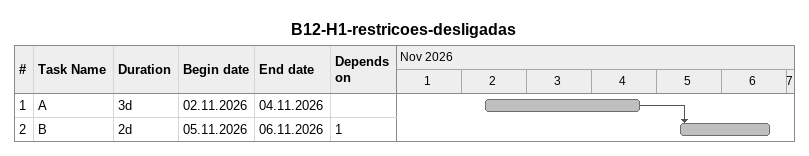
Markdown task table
B12-H1-restricoes-desligadas

| ID | Task | Duration | Start | Finish | Predecessors |
|---|---|---|---|---|---|
| 1 | A | 3d | 2026-11-02 | 2026-11-04 |  |
| 2 | B | 2d | 2026-11-05 | 2026-11-06 | 1 |
